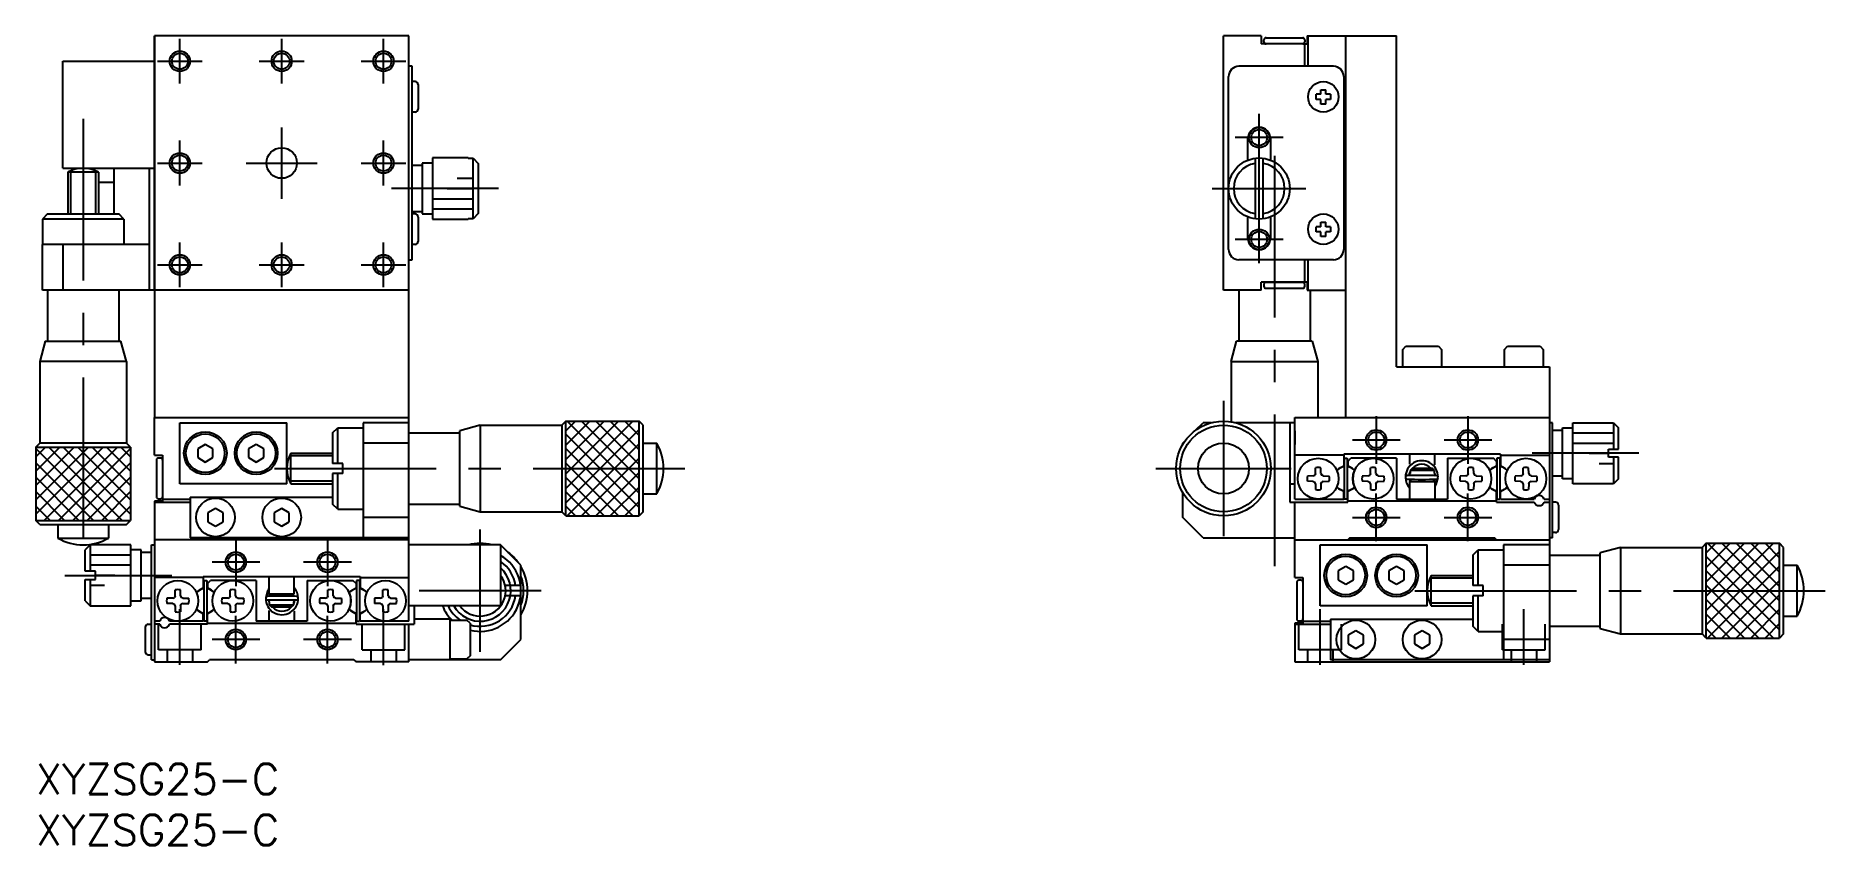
# Model space of a CAD drawing. Extents: x 0 to 176, y -8 to 72.
import ezdxf

# ---------------------------------------------------------------- set-up
doc = ezdxf.new("R2010")
doc.units = 0
doc.header["$LTSCALE"] = 0.5
doc.linetypes.add('CENTER', pattern=[50.8, 31.75, -6.35, 6.35, -6.35])
doc.linetypes.add('DASHED', pattern=[19.05, 12.7, -6.35])
for name, color, linetype in [('MSM_CENTER', 1, 'CENTER'), ('MSM_CONTINUOUS', 7, 'CONTINUOUS'), ('MSM_DASHED', 4, 'DASHED'), ('MSM_NARROW', 5, 'CONTINUOUS'), ('MSM_PART_NUMBER', 7, 'CONTINUOUS')]:
    doc.layers.add(name, color=color, linetype=linetype)
doc.styles.get("Standard").update_dxf_attribs({"font": 'txt.shx', "height": 3, "bigfont": 'bigfont.shx'})

msp = doc.modelspace()

# ---------------------------------------------------------------- linework, layer by layer
at = {"layer": 'MSM_CENTER'}
for p, q in [((14.150002, 66.800002), (14.150002, 71.200002)), ((24.150002, 66.800002), (24.150002, 71.200002)), ((34.150002, 66.800002), (34.150002, 71.200002)), ((11.950002, 69.000002), (16.350002, 69.000002)), ((21.950002, 69.000002), (26.350002, 69.000002)), ((31.950002, 69.000002), (36.350002, 69.000002)), ((4.650001, 63.3431), (4.650001, 19.407001)), ((120.15, 49.156901), (120.15, 63.843097)), ((24.150002, 55.500002), (24.150002, 62.500002)), ((14.150002, 56.800002), (14.150002, 61.200002)), ((34.150002, 56.800002), (34.150002, 61.200002)), ((122.493098, 61.499999), (117.806902, 61.499999)), ((11.950002, 59.000002), (16.350002, 59.000002)), ((20.650002, 59.000002), (27.650002, 59.000002)), ((31.950002, 59.000002), (36.350002, 59.000002)), ((121.65, 59.709), (121.65, 19.407001)), ((45.450003, 56.500001), (34.950003, 56.500001)), ((115.55, 56.499999), (124.75, 56.499999)), ((14.150002, 46.800002), (14.150002, 51.200002)), ((24.150002, 46.800002), (24.150002, 51.200002)), ((34.150002, 46.800002), (34.150002, 51.200002)), ((122.493098, 51.499999), (117.806902, 51.499999)), ((11.950002, 49.000002), (16.350002, 49.000002)), ((21.950002, 49.000002), (26.350002, 49.000002)), ((31.950002, 49.000002), (36.350002, 49.000002)), ((116.649995, 35.650004), (116.649995, 22.349996)), ((131.65, 34.143098), (131.65, 29.456902)), ((140.65, 34.143098), (140.65, 29.456902)), ((129.306902, 31.8), (133.993098, 31.8)), ((138.306902, 31.8), (142.993098, 31.8)), ((157.450001, 30.5), (146.950001, 30.5)), ((23.441003, 29), (63.743002, 29)), ((109.999991, 29), (123.299999, 29)), ((131.65, 21.856902), (131.65, 26.543098)), ((140.65, 21.856902), (140.65, 26.543098)), ((43.650007, 10.999997), (43.650007, 23.000003)), ((129.306902, 24.2), (133.993098, 24.2)), ((138.306902, 24.2), (142.993098, 24.2)), ((19.650002, 22.143098), (19.650002, 17.456902)), ((28.650002, 22.143098), (28.650002, 17.456902)), ((21.9931, 19.8), (17.306904, 19.8)), ((30.9931, 19.8), (26.306904, 19.8)), ((2.85088, 18.5), (13.350001, 18.5)), ((49.65001, 17), (37.650004, 17)), ((135.441001, 17), (175.743, 17)), ((14.150002, 9.707682), (14.150002, 15.2)), ((19.650002, 9.856902), (19.650002, 14.543098)), ((28.650002, 9.856902), (28.650002, 14.543098)), ((34.150005, 9.681053), (34.150005, 15.17337)), ((126.15, 9.707682), (126.15, 15.2)), ((146.15, 9.707682), (146.15, 15.2)), ((21.9931, 12.2), (17.306904, 12.2)), ((30.9931, 12.2), (26.306904, 12.2))]:
    msp.add_line(p, q, dxfattribs=at)
at = {"layer": 'MSM_CONTINUOUS'}
for p, q in [((36.650003, 71.500001), (11.650001, 71.500001)), ((11.650001, 46.500001), (11.650001, 71.500001)), ((11.650004, 71.500001), (11.650004, 34)), ((36.65, 34), (36.65, 71.500001)), ((36.650003, 46.500001), (36.650003, 71.500001)), ((116.65, 46.500001), (116.65, 71.500001)), ((120.35, 71.500001), (116.65, 71.500001)), ((120.35, 71.500001), (120.35, 70.700001)), ((124.649998, 70.700001), (120.35, 70.700001)), ((120.62337, 70.900001), (120.62337, 71.100001)), ((120.82337, 71.300001), (124.42337, 71.300001)), ((124.62337, 71.100001), (124.62337, 70.900001)), ((124.649998, 68.500001), (124.649998, 70.700001)), ((124.649998, 70.699999), (124.85, 70.699999)), ((124.85, 71.500001), (133.65, 71.500001)), ((124.85, 71.500001), (124.85, 70.699999)), ((124.95, 68.500001), (124.95, 71.500001)), ((128.65, 34), (128.65, 71.500001)), ((133.65, 38.999999), (133.65, 71.500001)), ((2.650001, 58.500001), (2.650001, 69.000001)), ((2.650001, 69.000001), (11.650001, 69.000001)), ((36.950003, 68.500001), (36.650003, 68.500001)), ((36.950003, 49.500001), (36.950003, 68.500001)), ((37.250003, 67.000001), (36.950003, 67.000001)), ((117.15, 50.500001), (117.15, 67.500001)), ((127.45, 68.500001), (118.15, 68.500001)), ((128.45, 67.500001), (128.45, 50.500001)), ((37.550003, 66.700001), (37.550003, 64.300001)), ((125.75, 65.250001), (125.75, 65.750001)), ((126.2, 65.750001), (125.75, 65.750001)), ((126.2, 65.250001), (125.75, 65.250001)), ((126.2, 66.200001), (126.7, 66.200001)), ((126.2, 65.750001), (126.2, 66.200001)), ((126.2, 64.800001), (126.2, 65.250001)), ((126.7, 65.750001), (126.7, 66.200001)), ((127.15, 65.750001), (126.7, 65.750001)), ((126.7, 64.800001), (126.7, 65.250001)), ((127.15, 65.250001), (126.7, 65.250001)), ((127.15, 65.750001), (127.15, 65.250001)), ((37.250003, 64.000001), (36.950003, 64.000001)), ((126.7, 64.800001), (126.2, 64.800001)), ((119.05, 59.291056), (119.05, 61.399999)), ((121.25, 61.399999), (121.25, 59.291056)), ((2.650001, 58.500001), (11.650001, 58.500001)), ((3.150001, 58.098001), (3.150001, 54.000001)), ((6.15, 58.098001), (3.150001, 58.098001)), ((5.650001, 58.32843), (5.650001, 58.500001)), ((6.15, 58.098001), (6.15, 54.000001)), ((7.650001, 58.500001), (7.650001, 54.000001)), ((11.150001, 58.500001), (11.150001, 46.500001)), ((37.950003, 58.750001), (36.950003, 58.750001)), ((37.950003, 59.000001), (37.950003, 54.000001)), ((38.950003, 59.000001), (37.950003, 59.000001)), ((38.950003, 59.500001), (38.950003, 53.500001)), ((42.450003, 59.500001), (38.950003, 59.500001)), ((42.450003, 59.500001), (42.450003, 59.473215)), ((42.450003, 59.473215), (42.950003, 59.473215)), ((42.950003, 53.526788), (42.950003, 59.473215)), ((42.950003, 59.473215), (43.450003, 58.967794)), ((43.450003, 58.967794), (43.450003, 54.032209)), ((119.75, 59.473213), (119.75, 53.526786)), ((120.55, 53.526786), (120.55, 59.473213)), ((7.650001, 57.1), (6.15, 57.1)), ((1.150001, 54.000001), (0.650001, 53.500001)), ((0.650001, 53.500001), (0.650001, 51.000001)), ((8.65, 53.500001), (0.650001, 53.500001)), ((1.150001, 54.000001), (8.15, 54.000001)), ((8.65, 53.500001), (8.15, 54.000001)), ((8.65, 53.500001), (8.65, 51.000001)), ((36.950003, 54.250001), (37.950003, 54.250001)), ((37.250003, 54.000001), (36.950003, 54.000001)), ((37.550003, 53.700001), (37.550003, 51.300001)), ((37.950003, 54.000001), (38.950003, 54.000001)), ((38.950003, 53.500001), (42.450003, 53.500001)), ((42.950003, 53.526788), (42.450003, 53.526788)), ((42.450003, 53.526788), (42.450003, 53.500001)), ((43.450003, 54.032209), (42.950003, 53.526788)), ((119.05, 51.599999), (119.05, 53.708942)), ((121.25, 53.708942), (121.25, 51.599999)), ((125.75, 52.250001), (125.75, 52.750001)), ((126.2, 52.750001), (125.75, 52.750001)), ((126.2, 53.200001), (126.7, 53.200001)), ((126.2, 52.750001), (126.2, 53.200001)), ((126.7, 52.750001), (126.7, 53.200001)), ((127.15, 52.750001), (126.7, 52.750001)), ((127.15, 52.750001), (127.15, 52.250001)), ((0.649995, 46.500001), (0.649995, 51.000001)), ((11.150001, 51.000001), (0.649996, 51.000001)), ((2.649995, 51.000001), (2.649995, 46.500001)), ((37.250003, 51.000001), (36.950003, 51.000001)), ((126.2, 52.250001), (125.75, 52.250001)), ((126.2, 51.800001), (126.2, 52.250001)), ((126.7, 51.800001), (126.2, 51.800001)), ((126.7, 51.800001), (126.7, 52.250001)), ((127.15, 52.250001), (126.7, 52.250001)), ((36.650003, 49.500001), (36.950003, 49.500001)), ((127.45, 49.500001), (118.15, 49.500001)), ((124.649998, 47.300003), (124.649998, 49.500001)), ((124.95, 46.500001), (124.95, 49.500001)), ((36.650003, 46.500001), (0.649995, 46.500001)), ((1.150002, 46.500001), (1.150002, 41.500002)), ((8.15, 46.500001), (8.15, 41.500002)), ((120.35, 46.500001), (116.65, 46.500001)), ((118.150001, 46.500001), (118.150001, 41.500002)), ((120.35, 46.500001), (120.35, 47.300003)), ((124.85, 47.300003), (120.35, 47.300003)), ((120.62337, 47.1), (120.62337, 46.9)), ((120.82337, 47.3), (124.42337, 47.3)), ((120.82337, 46.7), (124.42337, 46.7)), ((124.62337, 46.9), (124.62337, 47.1)), ((124.85, 47.300003), (124.85, 46.500001)), ((124.85, 46.500001), (128.65, 46.500001)), ((125.149999, 46.500001), (125.149999, 41.500002)), ((0.936002, 41.500002), (0.400001, 39.500002)), ((0.936002, 41.500002), (8.364002, 41.500002)), ((8.900001, 39.500002), (8.364002, 41.500002)), ((117.4, 39.500002), (117.935999, 41.500002)), ((125.363999, 41.500002), (117.935999, 41.500002)), ((125.363999, 41.500002), (125.9, 39.500002)), ((134.249999, 40.699998), (134.55, 40.999999)), ((134.249999, 38.999999), (134.249999, 40.699998)), ((134.55, 40.999999), (137.749999, 40.999999)), ((137.749999, 40.999999), (138.05, 40.699998)), ((138.05, 40.699998), (138.05, 38.999999)), ((144.249999, 40.699998), (144.55, 40.999999)), ((144.249999, 38.999999), (144.249999, 40.699998)), ((144.55, 40.999999), (147.749999, 40.999999)), ((147.749999, 40.999999), (148.05, 40.699998)), ((148.05, 40.699998), (148.05, 38.999999)), ((8.900001, 39.500002), (0.400001, 39.500002)), ((0.400001, 39.500002), (0.400001, 31.5)), ((8.900001, 39.500002), (8.900001, 31.5)), ((117.4, 39.500002), (117.4, 33.589121)), ((117.4, 39.500002), (125.9, 39.500002)), ((125.9, 39.500002), (125.9, 34)), ((133.65, 38.999999), (148.65, 38.999999)), ((148.65, 38.999999), (148.65, 10)), ((11.650002, 34), (36.650002, 34)), ((11.650002, 30.3), (11.650002, 34)), ((14.150002, 33.5), (24.650002, 33.5)), ((14.150002, 27.5), (14.150002, 33.5)), ((24.650002, 27.5), (24.650002, 33.5)), ((32.150002, 33.5), (32.150002, 22.2)), ((36.650002, 33.5), (32.150002, 33.5)), ((36.650002, 14.000002), (36.650002, 34)), ((52.050001, 33.65), (51.650003, 33.25)), ((52.050001, 33.65), (59.250003, 33.65)), ((52.050001, 24.349999), (52.050001, 33.65)), ((59.650002, 33.25), (59.250003, 33.65)), ((59.250003, 24.349999), (59.250003, 33.65)), ((113.898758, 32.748764), (114.649994, 33.5)), ((115.478441, 33.5), (114.649994, 33.5)), ((123.65, 33.5), (117.821548, 33.5)), ((123.15, 33.5), (123.15, 25.7)), ((123.65, 34), (148.65, 34)), ((123.65, 26.000002), (123.65, 34)), ((148.950001, 33.5), (148.65, 33.5)), ((148.950001, 22.2), (148.950001, 33.5)), ((150.950001, 33.5), (154.950001, 33.5)), ((150.950001, 27.5), (150.950001, 33.5)), ((154.950001, 33.5), (154.950001, 30.9)), ((154.950001, 33.5), (155.450001, 33)), ((29.150002, 32.499999), (29.650002, 32.999999)), ((29.150002, 32.499999), (29.150002, 29.5)), ((29.650002, 32.999999), (32.150002, 32.999999)), ((29.650002, 29.5), (29.650002, 32.999999)), ((36.650002, 32.499999), (41.650001, 32.499999)), ((43.650001, 33.25), (41.650001, 32.714001)), ((41.650001, 25.286001), (41.650001, 32.714001)), ((43.650001, 33.25), (43.650001, 24.75)), ((43.650001, 33.25), (51.650003, 33.25)), ((51.650003, 33.25), (51.650003, 24.75)), ((59.650002, 24.75), (59.650002, 33.25)), ((112.649994, 31.5), (112.90123, 31.751236)), ((123.649999, 32.687501), (123.649999, 31.357502)), ((148.950001, 32.75), (149.950001, 32.75)), ((149.950001, 33), (150.950001, 33)), ((149.950001, 28), (149.950001, 33)), ((155.450001, 30.9), (155.450001, 33)), ((0, 31.100002), (0.400001, 31.5)), ((0, 31.100002), (0, 23.9)), ((0, 31.100002), (9.300001, 31.100002)), ((8.900001, 31.5), (0.400001, 31.5)), ((9.300001, 31.100002), (8.900001, 31.5)), ((9.300001, 31.100002), (9.300001, 23.9)), ((11.650002, 30.3), (12.450004, 30.3)), ((12.250001, 30.02663), (12.050001, 30.02663)), ((12.450004, 30.3), (12.450004, 25.8)), ((16.650002, 31.366026), (15.900002, 30.933012)), ((15.900002, 30.933012), (15.900002, 30.066987)), ((15.900002, 30.066987), (16.650002, 29.633974)), ((17.400002, 30.933012), (16.650002, 31.366026)), ((16.650002, 29.633974), (17.400002, 30.066987)), ((17.400002, 30.066987), (17.400002, 30.933012)), ((21.650002, 31.366026), (20.900002, 30.933012)), ((20.900002, 30.933012), (20.900002, 30.066987)), ((20.900002, 30.066987), (21.650002, 29.633974)), ((22.400002, 30.933012), (21.650002, 31.366026)), ((21.650002, 29.633974), (22.400002, 30.066987)), ((22.400002, 30.066987), (22.400002, 30.933012)), ((25.052002, 30.499999), (29.150002, 30.499999)), ((25.052002, 27.5), (25.052002, 30.499999)), ((36.650002, 31.5), (32.150002, 31.5)), ((59.650002, 31.5), (60.980001, 31.5)), ((60.980001, 26.499999), (60.980001, 31.5)), ((112.649994, 31.371187), (112.649994, 31.5)), ((128.449997, 30.3), (123.65, 30.3)), ((143.849999, 30.4), (128.449997, 30.4)), ((128.449997, 30.4), (128.449997, 29.263917)), ((128.499997, 30), (128.799997, 30)), ((128.499997, 30), (128.499997, 26)), ((128.799997, 30), (128.799997, 26)), ((128.849996, 29.7), (129.149996, 30)), ((133.65, 30), (129.149996, 30)), ((133.65, 30), (133.65, 26.000002)), ((134.9, 30.400002), (134.9, 29.414789)), ((137.4, 29.345769), (137.4, 30.400002)), ((138.65, 30), (143.15, 30)), ((138.65, 30), (138.65, 26.000002)), ((143.45, 29.7), (143.15, 30)), ((143.8, 30), (143.5, 30)), ((143.5, 30), (143.5, 26)), ((143.8, 30), (143.8, 26)), ((143.849999, 30.4), (143.849999, 29.263917)), ((143.849999, 30.3), (148.649997, 30.3)), ((154.450001, 30.1), (154.450001, 30.9)), ((154.450001, 30.9), (155.450001, 30.9)), ((155.450001, 30.1), (154.450001, 30.1)), ((154.950001, 30.1), (154.950001, 27.5)), ((155.450001, 28), (155.450001, 30.1)), ((11.850001, 29.82663), (11.850001, 26.22663)), ((12.450001, 29.82663), (12.450001, 26.22663)), ((30.150002, 29.5), (29.150002, 29.5)), ((30.150002, 28.5), (29.150002, 28.5)), ((29.150002, 28.5), (29.150002, 25.5)), ((29.650002, 25), (29.650002, 28.5)), ((30.150002, 28.5), (30.150002, 29.5)), ((125.448738, 28.269907), (124.881166, 28.26)), ((125.448738, 28.269907), (125.608818, 28.341179)), ((125.68009, 28.501258), (125.608818, 28.341179)), ((125.68009, 28.501258), (125.689997, 29.068831)), ((126.219904, 28.501258), (126.209997, 29.068831)), ((126.219904, 28.501258), (126.291176, 28.341179)), ((126.451255, 28.269907), (126.291176, 28.341179)), ((126.451255, 28.269907), (127.018828, 28.26)), ((128.052688, 29.034529), (128.449997, 29.263917)), ((128.849996, 29.7), (128.849996, 29.263917)), ((129.247305, 29.034529), (128.849996, 29.263917)), ((130.848741, 28.269907), (130.281169, 28.26)), ((130.848741, 28.269907), (131.008821, 28.341179)), ((131.080093, 28.501258), (131.008821, 28.341179)), ((131.080093, 28.501258), (131.09, 29.068831)), ((131.619907, 28.501258), (131.61, 29.068831)), ((131.619907, 28.501258), (131.691179, 28.341179)), ((131.851258, 28.269907), (131.691179, 28.341179)), ((131.851258, 28.269907), (132.418831, 28.26)), ((134.536496, 28.204175), (134.523629, 28.099369)), ((134.606733, 28.282456), (134.536496, 28.204175)), ((134.705889, 28.310398), (134.606733, 28.282456)), ((134.809568, 28.316267), (134.705889, 28.310398)), ((137.510511, 28.301621), (134.730856, 28.301621)), ((134.919837, 28.319837), (134.809568, 28.316267)), ((134.87986, 28.318702), (134.916038, 28.498368)), ((134.919871, 28.436295), (134.896179, 28.41656)), ((134.916038, 28.498368), (134.969766, 28.652356)), ((134.97, 28.500002), (134.92, 28.500002)), ((134.92, 28.500002), (134.92, 28.300002)), ((134.92, 28.300002), (134.927129, 28.292873)), ((137.42, 28.300002), (134.92, 28.300002)), ((134.957221, 28.579728), (134.943862, 28.585894)), ((134.97, 28.572102), (134.957221, 28.579728)), ((134.969729, 28.622673), (134.957445, 28.622378)), ((134.963285, 28.636717), (134.97, 28.630002)), ((135.180051, 29.000002), (134.97, 28.800002)), ((134.97, 28.800002), (134.97, 28.500002)), ((137.37, 28.800002), (134.97, 28.800002)), ((137.15995, 29.000002), (135.180051, 29.000002)), ((137.37, 28.800002), (137.15995, 29.000002)), ((137.37, 28.500002), (137.37, 28.800002)), ((137.42, 28.500002), (137.37, 28.500002)), ((137.416161, 28.296163), (137.42, 28.300002)), ((137.42, 28.300002), (137.42, 28.500002)), ((137.500248, 28.312967), (137.420235, 28.316714)), ((137.623445, 28.288591), (137.500248, 28.312967)), ((137.696997, 28.219424), (137.623445, 28.288591)), ((137.683561, 28.023442), (137.72033, 28.120248)), ((137.72033, 28.120248), (137.696997, 28.219424)), ((140.448741, 28.269907), (139.881169, 28.26)), ((140.448741, 28.269907), (140.608821, 28.341179)), ((140.680093, 28.501258), (140.608821, 28.341179)), ((140.680093, 28.501258), (140.69, 29.068831)), ((141.219907, 28.501258), (141.21, 29.068831)), ((141.219907, 28.501258), (141.291179, 28.341179)), ((141.451258, 28.269907), (141.291179, 28.341179)), ((141.451258, 28.269907), (142.018831, 28.26)), ((143.052694, 29.034529), (143.450003, 29.263917)), ((143.45, 29.7), (143.45, 29.263917)), ((144.247311, 29.034529), (143.850002, 29.263917)), ((145.848741, 28.269907), (145.281169, 28.26)), ((145.848741, 28.269907), (146.008821, 28.341179)), ((146.080093, 28.501258), (146.008821, 28.341179)), ((146.080093, 28.501258), (146.09, 29.068831)), ((146.619907, 28.501258), (146.61, 29.068831)), ((146.619907, 28.501258), (146.691179, 28.341179)), ((146.851258, 28.269907), (146.691179, 28.341179)), ((146.851258, 28.269907), (147.418831, 28.26)), ((149.950001, 28.25), (148.950001, 28.25)), ((24.650002, 27.5), (14.150002, 27.5)), ((25.052002, 27.5), (29.150002, 27.5)), ((59.650002, 26.499999), (60.980001, 26.499999)), ((112.649994, 24.2), (112.649994, 26.628812)), ((123.15, 27.5), (123.65, 27.5)), ((125.448738, 27.730093), (124.881166, 27.74)), ((125.448738, 27.730093), (125.608818, 27.658821)), ((125.68009, 27.498741), (125.608818, 27.658821)), ((125.68009, 27.498741), (125.689997, 26.931169)), ((126.219904, 27.498741), (126.209997, 26.931169)), ((126.219904, 27.498741), (126.291176, 27.658821)), ((126.451255, 27.730093), (126.291176, 27.658821)), ((126.451255, 27.730093), (127.018828, 27.74)), ((128.449997, 26.736084), (128.05269, 26.965472)), ((128.449997, 26.000002), (128.449997, 26.736084)), ((129.247304, 26.965472), (128.849996, 26.736084)), ((128.849996, 25.7), (128.849996, 26.733656)), ((130.848741, 27.730093), (130.281169, 27.74)), ((130.848741, 27.730093), (131.008821, 27.658821)), ((131.080093, 27.498741), (131.008821, 27.658821)), ((131.080093, 27.498741), (131.09, 26.931169)), ((131.619907, 27.498741), (131.61, 26.931169)), ((131.619907, 27.498741), (131.691179, 27.658821)), ((131.851258, 27.730093), (131.691179, 27.658821)), ((131.851258, 27.730093), (132.418831, 27.74)), ((134.523629, 28.099369), (134.573333, 28.006039)), ((134.573333, 28.006039), (134.664923, 27.957994)), ((135.15803, 27.938032), (134.92, 27.700002)), ((137.42, 27.700002), (134.92, 27.700002)), ((134.92, 27.700002), (134.92, 26.000002)), ((135.015298, 27.795421), (134.949586, 27.942059)), ((135.030845, 27.810855), (135.016922, 27.940623)), ((137.42, 27.700002), (137.180272, 27.93973)), ((137.42, 26.000002), (137.42, 27.700002)), ((137.42677, 27.314778), (137.42, 27.31819)), ((137.420019, 27.238775), (137.461858, 27.299956)), ((137.465291, 27.291675), (137.420024, 27.307532)), ((137.433144, 27.31167), (137.42677, 27.314778)), ((137.439099, 27.308877), (137.433144, 27.31167)), ((137.444611, 27.30641), (137.439099, 27.308877)), ((137.449659, 27.304278), (137.444611, 27.30641)), ((137.454224, 27.302489), (137.449659, 27.304278)), ((137.458288, 27.301051), (137.454224, 27.302489)), ((137.461836, 27.299969), (137.458288, 27.301051)), ((137.465712, 27.299091), (137.461836, 27.299969)), ((137.46617, 27.293171), (137.465291, 27.291675)), ((137.468636, 27.298848), (137.465712, 27.299091)), ((137.470588, 27.299242), (137.468636, 27.298848)), ((137.471555, 27.300271), (137.470588, 27.299242)), ((137.471388, 27.299925), (137.487745, 27.327046)), ((137.487745, 27.327046), (137.503598, 27.356474)), ((137.503598, 27.356474), (137.517962, 27.386648)), ((137.515332, 27.93744), (137.509199, 27.950484)), ((137.528462, 27.906716), (137.515332, 27.93744)), ((137.517962, 27.386648), (137.530801, 27.417492)), ((137.540041, 27.875383), (137.528462, 27.906716)), ((137.529958, 27.415158), (137.718735, 28.104813)), ((137.530801, 27.417492), (137.542083, 27.448931)), ((137.550043, 27.843519), (137.540041, 27.875383)), ((137.542083, 27.448931), (137.551781, 27.480887)), ((137.558442, 27.811203), (137.550043, 27.843519)), ((137.551781, 27.480887), (137.559871, 27.513281)), ((137.565219, 27.778512), (137.558442, 27.811203)), ((137.559871, 27.513281), (137.566335, 27.546033)), ((137.570356, 27.745529), (137.565219, 27.778512)), ((137.566335, 27.546033), (137.571155, 27.579064)), ((137.573842, 27.712333), (137.570356, 27.745529)), ((137.571155, 27.579064), (137.574322, 27.61229)), ((137.575667, 27.679007), (137.573842, 27.712333)), ((137.574322, 27.61229), (137.575827, 27.645632)), ((137.575827, 27.645632), (137.575667, 27.679007)), ((137.600552, 27.964563), (137.683561, 28.023442)), ((140.448741, 27.730093), (139.881169, 27.74)), ((140.448741, 27.730093), (140.608821, 27.658821)), ((140.680093, 27.498741), (140.608821, 27.658821)), ((140.680093, 27.498741), (140.69, 26.931169)), ((141.219907, 27.498741), (141.21, 26.931169)), ((141.219907, 27.498741), (141.291179, 27.658821)), ((141.451258, 27.730093), (141.291179, 27.658821)), ((141.451258, 27.730093), (142.018831, 27.74)), ((143.052696, 26.965472), (143.450003, 26.736084)), ((143.45, 25.7), (143.45, 26.733656)), ((143.849999, 26.000002), (143.849999, 26.736084)), ((143.850002, 26.736084), (144.24731, 26.965472)), ((145.848741, 27.730093), (145.281169, 27.74)), ((145.848741, 27.730093), (146.008821, 27.658821)), ((146.080093, 27.498741), (146.008821, 27.658821)), ((146.080093, 27.498741), (146.09, 26.931169)), ((146.619907, 27.498741), (146.61, 26.931169)), ((146.619907, 27.498741), (146.691179, 27.658821)), ((146.851258, 27.730093), (146.691179, 27.658821)), ((146.851258, 27.730093), (147.418831, 27.74)), ((150.950001, 28), (149.950001, 28)), ((154.950001, 27.5), (150.950001, 27.5)), ((155.450001, 28), (154.950001, 27.5)), ((12.450004, 25.8), (11.650002, 25.8)), ((11.650002, 25.8), (11.650002, 10)), ((11.650002, 25.7), (15.150002, 25.7)), ((12.050001, 26.02663), (12.250001, 26.02663)), ((12.450004, 26.000002), (15.150002, 26.000002)), ((15.150002, 26.2), (15.150002, 22.2)), ((15.150002, 26.2), (29.150002, 26.2)), ((17.650002, 25.066026), (16.900002, 24.633012)), ((16.900002, 24.633012), (16.900002, 23.766987)), ((18.400002, 24.633012), (17.650002, 25.066026)), ((18.400002, 23.766987), (18.400002, 24.633012)), ((24.150002, 25.066026), (23.400002, 24.633012)), ((23.400002, 24.633012), (23.400002, 23.766987)), ((24.900002, 24.633012), (24.150002, 25.066026)), ((24.900002, 23.766987), (24.900002, 24.633012)), ((29.650002, 25), (29.150002, 25.5)), ((29.650002, 25), (32.150002, 25)), ((36.650002, 25.500001), (41.650001, 25.500001)), ((41.650001, 25.286001), (43.650001, 24.75)), ((43.650001, 24.75), (51.650003, 24.75)), ((52.050001, 24.349999), (51.650003, 24.75)), ((59.650002, 24.75), (59.250003, 24.349999)), ((123.15, 25.7), (128.849996, 25.7)), ((123.65, 26.000002), (128.449997, 26.000002)), ((123.65, 18.3), (123.65, 25.7)), ((128.799997, 26), (128.499997, 26)), ((143.45, 25.8), (128.849996, 25.8)), ((133.65, 26), (138.65, 26)), ((143.45, 25.7), (147.17303, 25.7)), ((143.5, 26), (143.8, 26)), ((143.849999, 26.000002), (147.173031, 26.000002)), ((148.126969, 26.000002), (148.65, 26.000002)), ((148.126969, 25.7), (148.65, 25.7)), ((149.250001, 25.7), (148.950001, 25.7)), ((149.550001, 25.4), (149.550001, 23)), ((0.400001, 23.500001), (0, 23.9)), ((0, 23.9), (9.300001, 23.9)), ((0.400001, 23.500001), (8.900001, 23.500001)), ((2.15, 23.500001), (2.15, 22.170002)), ((7.150001, 23.500001), (7.150001, 22.170002)), ((8.900001, 23.500001), (9.300001, 23.9)), ((16.900002, 23.766987), (17.650002, 23.333974)), ((17.650002, 23.333974), (18.400002, 23.766987)), ((23.400002, 23.766987), (24.150002, 23.333974)), ((24.150002, 23.333974), (24.900002, 23.766987)), ((36.650002, 24.2), (32.150002, 24.2)), ((52.050001, 24.349999), (59.250003, 24.349999)), ((114.649994, 22.2), (112.649994, 24.2)), ((2.15, 22.170002), (7.150001, 22.170002)), ((5.350001, 21.5), (4.850001, 21)), ((9.350001, 21.5), (5.350001, 21.5)), ((5.350001, 21.5), (5.350001, 18.9)), ((9.350001, 15.5), (9.350001, 21.5)), ((11.350001, 10.2), (11.350001, 21.5)), ((11.350001, 21.5), (11.650002, 21.5)), ((36.650002, 22), (11.650002, 22)), ((36.650002, 22.2), (15.150002, 22.2)), ((45.650008, 21.5), (36.650002, 21.5)), ((45.650003, 21.5), (45.650003, 15.5)), ((47.650008, 19.5), (45.650008, 21.5)), ((114.649994, 22.2), (123.65, 22.2)), ((123.65, 22), (148.65, 22)), ((126.15, 15.5), (126.15, 21.5)), ((126.15, 21.5), (136.65, 21.5)), ((129.049997, 22.2), (128.849997, 22)), ((129.049997, 22.2), (143.25, 22.2)), ((136.65, 15.5), (136.65, 21.5)), ((143.45, 22), (143.25, 22.2)), ((148.65, 21.5), (144.15, 21.5)), ((144.15, 21.5), (144.15, 10.2)), ((148.950001, 22.2), (148.65, 22.2)), ((149.250001, 22.7), (148.950001, 22.7)), ((155.649999, 21.25), (153.649999, 20.714001)), ((155.649999, 21.25), (163.650001, 21.25)), ((155.649999, 21.25), (155.649999, 12.75)), ((164.049999, 21.65), (163.650001, 21.25)), ((163.650001, 21.25), (163.650001, 12.75)), ((164.049999, 12.349999), (164.049999, 21.65)), ((164.049999, 21.65), (171.250001, 21.65)), ((171.250001, 12.349999), (171.250001, 21.65)), ((171.65, 21.25), (171.250001, 21.65)), ((171.65, 12.75), (171.65, 21.25)), ((4.850001, 18.9), (4.850001, 21)), ((10.350001, 21), (9.350001, 21)), ((10.350001, 16), (10.350001, 21)), ((11.350001, 20.75), (10.350001, 20.75)), ((47.650008, 12.2), (47.650008, 19.5)), ((128.65, 19.366026), (127.9, 18.933012)), ((129.4, 18.933012), (128.65, 19.366026)), ((133.65, 19.366026), (132.9, 18.933012)), ((134.4, 18.933012), (133.65, 19.366026)), ((141.15, 20.499999), (141.65, 20.999999)), ((141.15, 20.499999), (141.15, 17.5)), ((141.65, 17.5), (141.65, 20.999999)), ((141.65, 20.999999), (144.15, 20.999999)), ((148.65, 19.5), (144.15, 19.5)), ((148.65, 20.499999), (153.649999, 20.499999)), ((153.649999, 13.286001), (153.649999, 20.714001)), ((171.65, 19.5), (172.979999, 19.5)), ((172.979999, 14.499999), (172.979999, 19.5)), ((5.850001, 18.9), (4.850001, 18.9)), ((4.850001, 18.1), (5.850001, 18.1)), ((4.850001, 16), (4.850001, 18.1)), ((5.350001, 18.1), (5.350001, 15.5)), ((5.850001, 18.1), (5.850001, 18.9)), ((16.450002, 18.3), (11.650005, 18.3)), ((16.450002, 18.4), (16.450002, 17.263917)), ((16.450002, 18.4), (31.850004, 18.4)), ((16.500002, 18), (16.500002, 14)), ((16.500002, 18), (16.800002, 18)), ((16.800002, 18), (16.800002, 14)), ((16.850001, 17.7), (17.150001, 18)), ((16.850001, 17.7), (16.850001, 17.263917)), ((21.650002, 18), (17.150001, 18)), ((21.650002, 18), (21.650002, 14.000002)), ((22.880002, 18.400002), (22.880002, 16.700002)), ((25.380002, 16.700002), (25.380002, 18.400002)), ((26.650002, 18), (31.150005, 18)), ((26.650002, 18), (26.650002, 14.000002)), ((31.450005, 17.7), (31.150005, 18)), ((31.450005, 17.7), (31.450005, 17.263917)), ((31.500005, 18), (31.500005, 14)), ((31.800005, 18), (31.500005, 18)), ((31.800005, 18), (31.800005, 14)), ((31.850004, 18.4), (31.850004, 17.263917)), ((31.850004, 18.3), (36.650002, 18.3)), ((123.65, 18.3), (124.450002, 18.3)), ((123.849999, 17.82663), (123.849999, 14.22663)), ((124.249999, 18.02663), (124.049999, 18.02663)), ((124.449999, 17.82663), (124.449999, 14.22663)), ((124.450002, 18.3), (124.450002, 13.8)), ((127.9, 18.933012), (127.9, 18.066987)), ((127.9, 18.066987), (128.65, 17.633974)), ((128.65, 17.633974), (129.4, 18.066987)), ((129.4, 18.066987), (129.4, 18.933012)), ((132.9, 18.933012), (132.9, 18.066987)), ((132.9, 18.066987), (133.65, 17.633974)), ((133.65, 17.633974), (134.4, 18.066987)), ((134.4, 18.066987), (134.4, 18.933012)), ((137.052, 15.5), (137.052, 18.499999)), ((137.052, 18.499999), (141.15, 18.499999)), ((4.850001, 16), (5.350001, 15.5)), ((9.350001, 16), (10.350001, 16)), ((10.350001, 16.25), (11.350001, 16.25)), ((13.448743, 16.269907), (12.88117, 16.26)), ((13.448743, 16.269907), (13.608823, 16.341179)), ((13.680095, 16.501258), (13.608823, 16.341179)), ((13.680095, 16.501258), (13.690002, 17.068831)), ((14.219909, 16.501258), (14.210002, 17.068831)), ((14.219909, 16.501258), (14.291181, 16.341179)), ((14.45126, 16.269907), (14.291181, 16.341179)), ((14.45126, 16.269907), (15.018833, 16.26)), ((16.05269, 17.034529), (16.449999, 17.263917)), ((17.247307, 17.034529), (16.849998, 17.263917)), ((18.848743, 16.269907), (18.28117, 16.26)), ((18.848743, 16.269907), (19.008823, 16.341179)), ((19.080095, 16.501258), (19.008823, 16.341179)), ((19.080095, 16.501258), (19.090002, 17.068831)), ((19.619909, 16.501258), (19.610002, 17.068831)), ((19.619909, 16.501258), (19.691181, 16.341179)), ((19.85126, 16.269907), (19.691181, 16.341179)), ((19.85126, 16.269907), (20.418833, 16.26)), ((22.616441, 16.376562), (22.579672, 16.279756)), ((22.579672, 16.279756), (22.603005, 16.18058)), ((22.770044, 16.984846), (22.581267, 16.295191)), ((22.603005, 16.18058), (22.676557, 16.111413)), ((22.69945, 16.435441), (22.616441, 16.376562)), ((22.676557, 16.111413), (22.799754, 16.087037)), ((22.72568, 16.787714), (22.724175, 16.754372)), ((22.724175, 16.754372), (22.724335, 16.720997)), ((22.724335, 16.720997), (22.72616, 16.687671)), ((22.728847, 16.82094), (22.72568, 16.787714)), ((22.72616, 16.687671), (22.729646, 16.654475)), ((22.733667, 16.853971), (22.728847, 16.82094)), ((22.729646, 16.654475), (22.734783, 16.621492)), ((22.740131, 16.886723), (22.733667, 16.853971)), ((22.734783, 16.621492), (22.74156, 16.588801)), ((22.748221, 16.919117), (22.740131, 16.886723)), ((22.74156, 16.588801), (22.749959, 16.556485)), ((22.757919, 16.951073), (22.748221, 16.919117)), ((22.749959, 16.556485), (22.759961, 16.524621)), ((22.769201, 16.982512), (22.757919, 16.951073)), ((22.759961, 16.524621), (22.77154, 16.493288)), ((22.78204, 17.013356), (22.769201, 16.982512)), ((22.77154, 16.493288), (22.78467, 16.462564)), ((22.796404, 17.04353), (22.78204, 17.013356)), ((22.78467, 16.462564), (22.790803, 16.44952)), ((22.789491, 16.098383), (25.569146, 16.098383)), ((22.812257, 17.072958), (22.796404, 17.04353)), ((22.799754, 16.087037), (22.879767, 16.08329)), ((22.828614, 17.100079), (22.812257, 17.072958)), ((22.828447, 17.099733), (22.829414, 17.100762)), ((22.829414, 17.100762), (22.831366, 17.101156)), ((22.831366, 17.101156), (22.83429, 17.100913)), ((22.833832, 17.106833), (22.834711, 17.108329)), ((22.83429, 17.100913), (22.838166, 17.100035)), ((22.834711, 17.108329), (22.879978, 17.092472)), ((22.879983, 17.161229), (22.838144, 17.100048)), ((22.838166, 17.100035), (22.841714, 17.098953)), ((22.841714, 17.098953), (22.845778, 17.097515)), ((22.845778, 17.097515), (22.850343, 17.095726)), ((22.850343, 17.095726), (22.855391, 17.093594)), ((22.855391, 17.093594), (22.860903, 17.091127)), ((22.860903, 17.091127), (22.866858, 17.088334)), ((22.866858, 17.088334), (22.873232, 17.085226)), ((22.873232, 17.085226), (22.880002, 17.081814)), ((22.880002, 16.700002), (25.380002, 16.700002)), ((22.880002, 16.700002), (23.11973, 16.460274)), ((22.883841, 16.103841), (22.880002, 16.100002)), ((22.880002, 16.100002), (22.880002, 15.900002)), ((22.880002, 16.100002), (25.380002, 16.100002)), ((22.880002, 15.900002), (22.930002, 15.900002)), ((22.930002, 15.900002), (22.930002, 15.600002)), ((25.141972, 16.461972), (25.380002, 16.700002)), ((25.269157, 16.589149), (25.28308, 16.459381)), ((25.284704, 16.604583), (25.350416, 16.457945)), ((25.330002, 15.600002), (25.330002, 15.900002)), ((25.330002, 15.900002), (25.380002, 15.900002)), ((25.330002, 15.827902), (25.342781, 15.820276)), ((25.383964, 15.901636), (25.330236, 15.747648)), ((25.342781, 15.820276), (25.35614, 15.81411)), ((25.380002, 16.100002), (25.372873, 16.107131)), ((25.380002, 15.900002), (25.380002, 16.100002)), ((25.380131, 15.963709), (25.403823, 15.983444)), ((25.380165, 16.080167), (25.490434, 16.083737)), ((25.420142, 16.081302), (25.383964, 15.901636)), ((25.490434, 16.083737), (25.594113, 16.089606)), ((25.594113, 16.089606), (25.693269, 16.117548)), ((25.726669, 16.393965), (25.635079, 16.44201)), ((25.693269, 16.117548), (25.763506, 16.195829)), ((25.776373, 16.300635), (25.726669, 16.393965)), ((25.763506, 16.195829), (25.776373, 16.300635)), ((28.448743, 16.269907), (27.88117, 16.26)), ((28.448743, 16.269907), (28.608823, 16.341179)), ((28.680095, 16.501258), (28.608823, 16.341179)), ((28.680095, 16.501258), (28.690002, 17.068831)), ((29.219909, 16.501258), (29.210002, 17.068831)), ((29.219909, 16.501258), (29.291181, 16.341179)), ((29.45126, 16.269907), (29.291181, 16.341179)), ((29.45126, 16.269907), (30.018833, 16.26)), ((31.052696, 17.034529), (31.450005, 17.263917)), ((32.247313, 17.034529), (31.850004, 17.263917)), ((33.848746, 16.269907), (33.281173, 16.26)), ((33.848746, 16.269907), (34.008826, 16.341179)), ((34.080098, 16.501258), (34.008826, 16.341179)), ((34.080098, 16.501258), (34.090005, 17.068831)), ((34.619912, 16.501258), (34.610005, 17.068831)), ((34.619912, 16.501258), (34.691184, 16.341179)), ((34.851263, 16.269907), (34.691184, 16.341179)), ((34.851263, 16.269907), (35.418836, 16.26)), ((47.618637, 17.5), (46.099496, 17.5)), ((47.618637, 16.5), (46.099496, 16.5)), ((142.15, 17.5), (141.15, 17.5)), ((141.15, 16.5), (141.15, 13.5)), ((142.15, 16.5), (141.15, 16.5)), ((141.65, 13), (141.65, 16.5)), ((142.15, 16.5), (142.15, 17.5)), ((5.350001, 15.5), (9.350001, 15.5)), ((13.448743, 15.730093), (12.88117, 15.74)), ((13.448743, 15.730093), (13.608823, 15.658821)), ((13.680095, 15.498741), (13.608823, 15.658821)), ((13.680095, 15.498741), (13.690002, 14.931169)), ((14.219909, 15.498741), (14.210002, 14.931169)), ((14.219909, 15.498741), (14.291181, 15.658821)), ((14.45126, 15.730093), (14.291181, 15.658821)), ((14.45126, 15.730093), (15.018833, 15.74)), ((16.449999, 14.736084), (16.052692, 14.965472)), ((16.450002, 14.000002), (16.450002, 14.736084)), ((17.247306, 14.965472), (16.849998, 14.736084)), ((16.850001, 13.7), (16.850001, 14.733656)), ((18.848743, 15.730093), (18.28117, 15.74)), ((18.848743, 15.730093), (19.008823, 15.658821)), ((19.080095, 15.498741), (19.008823, 15.658821)), ((19.080095, 15.498741), (19.090002, 14.931169)), ((19.619909, 15.498741), (19.610002, 14.931169)), ((19.619909, 15.498741), (19.691181, 15.658821)), ((19.85126, 15.730093), (19.691181, 15.658821)), ((19.85126, 15.730093), (20.418833, 15.74)), ((22.900002, 15.054235), (22.900002, 14.000002)), ((22.930002, 15.600002), (25.330002, 15.600002)), ((22.930002, 15.600002), (23.140052, 15.400002)), ((23.140052, 15.400002), (25.119951, 15.400002)), ((25.119951, 15.400002), (25.330002, 15.600002)), ((25.336717, 15.763287), (25.330002, 15.770002)), ((25.330273, 15.777331), (25.342557, 15.777626)), ((25.400002, 14.000002), (25.400002, 14.985215)), ((28.448743, 15.730093), (27.88117, 15.74)), ((28.448743, 15.730093), (28.608823, 15.658821)), ((28.680095, 15.498741), (28.608823, 15.658821)), ((28.680095, 15.498741), (28.690002, 14.931169)), ((29.219909, 15.498741), (29.210002, 14.931169)), ((29.219909, 15.498741), (29.291181, 15.658821)), ((29.45126, 15.730093), (29.291181, 15.658821)), ((29.45126, 15.730093), (30.018833, 15.74)), ((31.052698, 14.965472), (31.450005, 14.736084)), ((31.450005, 13.7), (31.450005, 14.733656)), ((31.850004, 14.736084), (32.247312, 14.965472)), ((31.850004, 14.000002), (31.850004, 14.736084)), ((33.848746, 15.730093), (33.281173, 15.74)), ((33.848746, 15.730093), (34.008826, 15.658821)), ((34.080098, 15.498741), (34.008826, 15.658821)), ((34.080098, 15.498741), (34.090005, 14.931169)), ((34.619912, 15.498741), (34.610005, 14.931169)), ((34.619912, 15.498741), (34.691184, 15.658821)), ((34.851263, 15.730093), (34.691184, 15.658821)), ((34.851263, 15.730093), (35.418836, 15.74)), ((45.650003, 15.5), (36.650002, 15.5)), ((37.150002, 15.5), (37.150002, 13.7)), ((40.650002, 14.2), (37.150002, 14.2)), ((40.650002, 14.2), (40.650002, 10.2)), ((40.650002, 14.100001), (42.350001, 14.100001)), ((42.650002, 13.8), (42.350001, 14.100001)), ((136.65, 15.5), (126.15, 15.5)), ((127.15, 14.2), (141.15, 14.2)), ((127.15, 14.2), (127.15, 10.2)), ((137.052, 15.5), (141.15, 15.5)), ((171.65, 14.499999), (172.979999, 14.499999)), ((10.750001, 13.4), (10.750001, 11)), ((11.050001, 13.7), (11.350001, 13.7)), ((12.173033, 14.000002), (11.650002, 14.000002)), ((12.173032, 13.7), (11.650002, 13.7)), ((16.450002, 14.000002), (13.126971, 14.000002)), ((16.850001, 13.7), (13.126971, 13.7)), ((16.800002, 14), (16.500002, 14)), ((16.850001, 13.8), (31.450005, 13.8)), ((26.650002, 14), (21.650002, 14)), ((31.450005, 13.7), (37.150002, 13.7)), ((31.500005, 14), (31.800005, 14)), ((36.650002, 14.000002), (31.850004, 14.000002)), ((36.650002, 10), (36.650002, 13.7)), ((42.650002, 13.8), (42.650002, 10.600001)), ((124.450002, 13.8), (123.65, 13.8)), ((123.65, 13.8), (123.65, 10)), ((123.65, 13.7), (127.15, 13.7)), ((124.049999, 14.02663), (124.249999, 14.02663)), ((124.450002, 14.000002), (127.15, 14.000002)), ((129.65, 13.066026), (128.9, 12.633012)), ((128.9, 12.633012), (128.9, 11.766987)), ((130.4, 12.633012), (129.65, 13.066026)), ((130.4, 11.766987), (130.4, 12.633012)), ((136.15, 13.066026), (135.4, 12.633012)), ((135.4, 12.633012), (135.4, 11.766987)), ((136.9, 12.633012), (136.15, 13.066026)), ((136.9, 11.766987), (136.9, 12.633012)), ((141.65, 13), (141.15, 13.5)), ((141.65, 13), (144.15, 13)), ((148.65, 13.500001), (153.649999, 13.500001)), ((153.649999, 13.286001), (155.649999, 12.75)), ((155.649999, 12.75), (163.650001, 12.75)), ((164.049999, 12.349999), (163.650001, 12.75)), ((164.049999, 12.349999), (171.250001, 12.349999)), ((171.65, 12.75), (171.250001, 12.349999)), ((11.050001, 10.7), (11.350001, 10.7)), ((42.650002, 10.600001), (42.350001, 10.3)), ((45.650008, 10.2), (47.650008, 12.2)), ((128.9, 11.766987), (129.65, 11.333974)), ((129.65, 11.333974), (130.4, 11.766987)), ((135.4, 11.766987), (136.15, 11.333974)), ((136.15, 11.333974), (136.9, 11.766987)), ((148.65, 12.2), (144.15, 12.2)), ((11.350001, 10.2), (11.650002, 10.2)), ((11.650002, 10), (16.850002, 10)), ((16.850002, 10), (17.050002, 10.2)), ((31.250005, 10.2), (17.050002, 10.2)), ((31.250005, 10.2), (31.450005, 10)), ((36.650002, 10), (31.450005, 10)), ((45.650008, 10.2), (36.650002, 10.2)), ((40.650002, 10.3), (42.350001, 10.3)), ((123.65, 10), (148.65, 10)), ((148.65, 10.2), (127.15, 10.2))]:
    msp.add_line(p, q, dxfattribs=at)
for centre, radius in [((14.150002, 69.000002), 0.7835), ((24.150002, 69.000002), 0.7835), ((34.150002, 69.000002), 0.7835), ((126.45, 65.500001), 1.5), ((120.15, 61.499999), 0.7835), ((14.150002, 59.000002), 0.7835), ((24.150002, 59.000002), 1.5), ((34.150002, 59.000002), 0.7835), ((120.15, 56.499999), 3), ((126.45, 52.500001), 1.5), ((120.15, 51.499999), 0.7835), ((14.150002, 49.000002), 0.7835), ((24.150002, 49.000002), 0.7835), ((34.150002, 49.000002), 0.7835), ((116.649995, 29), 4.650004), ((16.650002, 30.5), 2.1), ((16.650002, 30.5), 1.9), ((21.650002, 30.5), 2.1), ((21.650002, 30.5), 1.9), ((116.649995, 29), 4.250004), ((131.65, 31.8), 0.7835), ((140.65, 31.8), 0.7835), ((116.649995, 29), 2.5), ((125.949997, 28), 2), ((131.35, 28), 2), ((140.95, 28), 2), ((146.35, 28), 2), ((17.650002, 24.2), 1.9), ((24.150002, 24.2), 1.9), ((131.65, 24.2), 0.7835), ((140.65, 24.2), 0.7835), ((19.650002, 19.8), 0.7835), ((28.650002, 19.8), 0.7835), ((128.65, 18.5), 2.1), ((128.65, 18.5), 1.9), ((133.65, 18.5), 2.1), ((133.65, 18.5), 1.9), ((13.950002, 16), 2), ((19.350002, 16), 2), ((28.950002, 16), 2), ((34.350005, 16), 2), ((129.65, 12.2), 1.9), ((136.15, 12.2), 1.9), ((19.650002, 12.2), 0.7835), ((28.650002, 12.2), 0.7835)]:
    msp.add_circle(centre, radius, dxfattribs=at)
for centre, radius, start, end in [((120.82337, 71.100001), 0.2, 90, 180), ((120.82337, 70.900001), 0.2, 180, 270), ((124.42337, 71.100001), 0.2, 0, 90), ((124.42337, 70.900001), 0.2, 270, 0), ((37.250003, 66.700001), 0.3, 0, 90), ((118.15, 67.500001), 1, 90, 180), ((127.45, 67.500001), 1, 0, 90), ((37.250003, 64.300001), 0.3, 270, 0), ((120.15, 61.399999), 1.1, 0, 180), ((4.650001, 55.500001), 3.000001, 59.999, 120.001), ((120.15, 56.499999), 2.5, 99.206896, 260.793104), ((120.15, 56.499999), 2.5, 279.206896, 80.793104), ((37.250003, 53.700001), 0.3, 0, 90), ((37.250003, 51.300001), 0.3, 270, 0), ((120.15, 51.599999), 1.1, 180, 0), ((118.15, 50.500001), 1, 180, 270), ((127.45, 50.500001), 1, 270, 0), ((120.82337, 47.1), 0.2, 90, 180), ((120.82337, 46.9), 0.2, 179.999996, 269.999996), ((124.42337, 47.1), 0.2, 0, 90), ((124.42337, 46.9), 0.2, 270, 0), ((12.050001, 29.82663), 0.2, 89.999996, 179.999996), ((12.250001, 29.82663), 0.2, 0, 90), ((27.650002, 29), 3.000001, 149.999, 210.001), ((56.650001, 29), 5.000001, 329.999, 30.001), ((125.949997, 28), 1.1, 166.327982, 193.672018), ((125.949997, 28), 1.1, 76.327982, 103.672018), ((125.949997, 28), 1.1, 346.327982, 13.672018), ((128.741496, 27.908501), 1.32, 121.454716, 136.868603), ((128.649997, 28), 1.1906, 97.237751, 137.071654), ((128.649997, 28), 1.1906, 42.928346, 82.762249), ((128.558498, 27.908501), 1.32, 43.132805, 58.545284), ((131.349997, 28), 2, 148.211506, 211.788494), ((131.35, 28), 1.1, 166.327982, 193.672018), ((131.35, 28), 1.1, 76.327982, 103.672018), ((131.35, 28), 1.1, 346.327982, 13.672018), ((136.120642, 28.166237), 1.599335, 359.436236, 180.629192), ((136.122245, 28.166263), 1.250326, 41.833987, 138.168466), ((140.95, 28), 1.1, 166.327982, 193.672018), ((140.95, 28), 1.1, 76.327982, 103.672018), ((140.95, 28), 1.1, 346.327982, 13.672018), ((143.741502, 27.908501), 1.32, 121.454716, 136.867195), ((143.650003, 28), 1.1906, 97.237751, 137.071654), ((143.650003, 28), 1.1906, 42.928346, 82.762249), ((143.558504, 27.908501), 1.32, 43.131397, 58.545284), ((146.35, 28), 1.1, 166.327982, 193.672018), ((146.35, 28), 1.1, 76.327982, 103.672018), ((146.35, 28), 1.1, 346.327982, 13.672018), ((125.949997, 28), 1.1, 256.327982, 283.672018), ((128.741497, 28.0915), 1.32, 223.132767, 238.545284), ((128.649997, 28), 1.1906, 222.928346, 262.762249), ((128.649997, 28), 1.1906, 277.237751, 317.071654), ((128.558496, 28.0915), 1.32, 301.454716, 316.867233), ((131.35, 28), 1.1, 256.327982, 283.672018), ((136.112954, 28.160348), 1.591473, 181.97534, 221.422501), ((136.051552, 64.242544), 36.311036, 267.81148381, 272.44493507), ((140.95, 28), 1.1, 256.327982, 283.672018), ((143.741503, 28.0915), 1.32, 223.132767, 238.545284), ((143.650003, 28), 1.1906, 222.928346, 262.762249), ((143.650003, 28), 1.1906, 277.237751, 317.071654), ((143.558502, 28.0915), 1.32, 301.454716, 316.867233), ((146.35, 28), 1.1, 256.327982, 283.672018), ((12.050001, 26.22663), 0.2, 180, 270), ((12.250001, 26.22663), 0.2, 270, 0), ((147.65, 25.85), 0.5, 197.457603, 342.542397), ((147.65, 25.85), 0.5, 17.457839, 162.542161), ((149.250001, 25.4), 0.3, 0, 90), ((149.250001, 23), 0.3, 270, 0), ((4.650001, 26.500002), 5.000001, 239.999, 300.001), ((43.650007, 17), 4.649997, 75.407591, 104.592409), ((43.650007, 17), 4.000003, 255.522425, 60.000091), ((43.650007, 17), 3.500003, 8.213204, 55.150209), ((43.650007, 17), 4.649997, 36.275692, 53.724308), ((43.650007, 17), 4.649997, 329.340824, 30.659176), ((168.649999, 17), 5.000001, 329.999, 30.001), ((43.650007, 17), 3, 210, 48.189788), ((43.650007, 17), 2.5, 216.869898, 36.87005), ((43.650007, 17), 4.249996, 340.250267, 19.749733), ((124.049999, 17.82663), 0.2, 89.999996, 179.999996), ((124.249999, 17.82663), 0.2, 0, 90), ((139.65, 17), 3.000001, 149.999, 210.001), ((13.950002, 16), 1.1, 166.327982, 193.672018), ((13.950002, 16), 1.1, 76.327982, 103.672018), ((13.950002, 16), 1.1, 346.327982, 13.672018), ((16.741498, 15.908501), 1.32, 121.454716, 136.868603), ((16.649999, 16), 1.1906, 97.237751, 137.071654), ((16.649999, 16), 1.1906, 42.928346, 82.762249), ((16.5585, 15.908501), 1.32, 43.132805, 58.545284), ((19.350002, 16), 1.1, 166.327982, 193.672018), ((19.350002, 16), 1.1, 76.327982, 103.672018), ((19.350002, 16), 1.1, 346.327982, 13.672018), ((24.17936, 16.233767), 1.599335, 179.436236, 0.629192), ((24.24845, -19.84254), 36.311036, 87.81148381, 92.44493507), ((24.187048, 16.239656), 1.591473, 1.97534, 41.422501), ((28.950002, 16), 1.1, 166.327982, 193.672018), ((28.950002, 16), 1.1, 76.327982, 103.672018), ((28.950002, 16), 1.1, 346.327982, 13.672018), ((28.950005, 16), 2, 328.211506, 31.788494), ((31.741504, 15.908501), 1.32, 121.454716, 136.867195), ((31.650005, 16), 1.1906, 97.237751, 137.071654), ((31.650005, 16), 1.1906, 42.928346, 82.762249), ((31.558506, 15.908501), 1.32, 43.131397, 58.545284), ((34.350005, 16), 1.1, 166.327982, 193.672018), ((34.350005, 16), 1.1, 76.327982, 103.672018), ((34.350005, 16), 1.1, 346.327982, 13.672018), ((43.650007, 17), 3.500003, 253.39838, 351.786796), ((12.650002, 13.85), 0.5, 17.457839, 162.542161), ((13.950002, 16), 1.1, 256.327982, 283.672018), ((16.741499, 16.0915), 1.32, 223.132767, 238.545284), ((16.649999, 16), 1.1906, 222.928346, 262.762249), ((16.649999, 16), 1.1906, 277.237751, 317.071654), ((16.558498, 16.0915), 1.32, 301.454716, 316.867233), ((19.350002, 16), 1.1, 256.327982, 283.672018), ((24.177757, 16.233741), 1.250326, 221.833987, 318.168466), ((28.950002, 16), 1.1, 256.327982, 283.672018), ((31.741505, 16.0915), 1.32, 223.132767, 238.545284), ((31.650005, 16), 1.1906, 222.928346, 262.762249), ((31.650005, 16), 1.1906, 277.237751, 317.071654), ((31.558504, 16.0915), 1.32, 301.454716, 316.867233), ((34.350005, 16), 1.1, 256.327982, 283.672018), ((43.650007, 17), 4.000003, 202.024295, 226.468782), ((43.650007, 17), 3.500003, 205.37691, 235.952166), ((124.049999, 14.22663), 0.2, 180, 270), ((124.249999, 14.22663), 0.2, 270, 0), ((11.050001, 13.4), 0.3, 90, 180), ((12.650002, 13.85), 0.5, 197.457603, 342.542397), ((11.050001, 11), 0.3, 180, 270)]:
    msp.add_arc(centre, radius, start, end, dxfattribs=at)
at = {"layer": 'MSM_DASHED'}
for p, q in [((12.050002, 11.2), (12.050002, 13.7)), ((16.250002, 11.2), (16.250002, 13.7)), ((32.050005, 11.2), (32.050005, 13.7)), ((36.250005, 11.2), (36.250005, 13.7)), ((124.05, 11.2), (124.05, 13.726627)), ((128.25, 11.2), (128.25, 13.726627)), ((144.05, 11.2), (144.05, 13.726627)), ((148.25, 11.2), (148.25, 13.726627)), ((16.250002, 11.2), (12.050002, 11.2)), ((12.900002, 11.2), (12.900002, 10)), ((15.400002, 11.2), (15.400002, 10)), ((32.050005, 11.2), (36.250005, 11.2)), ((32.900005, 11.2), (32.900005, 10)), ((35.400005, 11.2), (35.400005, 10)), ((128.25, 11.2), (124.05, 11.2)), ((124.9, 11.2), (124.9, 10)), ((127.4, 11.2), (127.4, 10)), ((144.05, 11.2), (148.25, 11.2)), ((144.9, 11.2), (144.9, 10.026627)), ((147.4, 11.2), (147.4, 10))]:
    msp.add_line(p, q, dxfattribs=at)
at = {"layer": 'MSM_NARROW'}
for p, q in [((3.4205, 58.098001), (3.4205, 54.000001)), ((5.8795, 58.098001), (5.8795, 54.000001)), ((40.400003, 56.500001), (42.950003, 56.500001)), ((41.400003, 57.500001), (42.950003, 57.500001)), ((38.950003, 55.500001), (42.950003, 55.500001)), ((38.950003, 54.500001), (42.950003, 54.500001)), ((58.651001, 33.65), (52.050001, 27.050001)), ((57.236003, 33.65), (52.050001, 28.463999)), ((55.822003, 33.65), (52.050001, 29.877999)), ((54.408003, 33.65), (52.050001, 31.291999)), ((52.994002, 33.65), (52.050001, 32.706999)), ((52.179002, 33.65), (59.250003, 26.578999)), ((53.593002, 33.65), (59.250003, 27.992999)), ((55.007003, 33.65), (59.250003, 29.408)), ((56.422003, 33.65), (59.250003, 30.822)), ((57.836003, 33.65), (59.250003, 32.236)), ((59.250003, 32.836), (52.050001, 25.636001)), ((52.050001, 32.364999), (59.250003, 25.164999)), ((150.950001, 32.5), (154.950001, 32.5)), ((3.772001, 31.100002), (0, 27.328)), ((2.358001, 31.100002), (0, 28.742)), ((0.944001, 31.100002), (0, 30.156001)), ((6.601, 31.100002), (0, 24.499002)), ((5.187002, 31.100002), (0, 25.914)), ((7.071001, 23.9), (0, 30.971001)), ((8.015, 31.100002), (0.815, 23.9)), ((8.486001, 23.9), (1.286002, 31.100002)), ((9.300001, 30.971001), (2.229, 23.9)), ((9.300001, 24.499002), (2.700002, 31.100002)), ((9.300001, 25.914), (4.114, 31.100002)), ((9.300001, 27.328), (5.528, 31.100002)), ((9.300001, 28.742), (6.942, 31.100002)), ((9.300001, 30.156001), (8.357, 31.100002)), ((29.150002, 30.2295), (25.052002, 30.2295)), ((52.050001, 30.950999), (58.651001, 24.349999)), ((59.250003, 31.421), (52.179002, 24.349999)), ((59.250003, 30.007), (53.593002, 24.349999)), ((150.950001, 31.5), (154.950001, 31.5)), ((152.550001, 30.5), (154.450001, 30.5)), ((5.657001, 23.9), (0, 29.557001)), ((4.243001, 23.9), (0, 28.143)), ((9.300001, 29.557001), (3.643, 23.9)), ((9.300001, 28.143), (5.058001, 23.9)), ((52.050001, 29.537001), (57.236003, 24.349999)), ((52.050001, 28.122), (55.822003, 24.349999)), ((59.250003, 28.593), (55.007003, 24.349999)), ((153.550001, 29.5), (154.950001, 29.5)), ((2.829, 23.9), (0, 26.728)), ((9.300001, 26.728), (6.472001, 23.9)), ((29.150002, 27.7705), (25.052002, 27.7705)), ((52.050001, 26.708), (54.408003, 24.349999)), ((59.250003, 27.178999), (56.422003, 24.349999)), ((1.415, 23.9), (0, 25.314)), ((9.300001, 25.314), (7.886001, 23.9)), ((52.050001, 25.294), (52.994002, 24.349999)), ((59.250003, 25.764999), (57.836003, 24.349999)), ((164.994, 21.65), (164.049999, 20.706999)), ((166.408001, 21.65), (164.049999, 19.291999)), ((167.822001, 21.65), (164.049999, 17.877999)), ((169.236001, 21.65), (164.049999, 16.463999)), ((170.650999, 21.65), (164.049999, 15.050001)), ((164.179, 21.65), (171.250001, 14.578999)), ((165.593, 21.65), (171.250001, 15.992999)), ((167.007001, 21.65), (171.250001, 17.408)), ((168.422001, 21.65), (171.250001, 18.822)), ((169.836001, 21.65), (171.250001, 20.236)), ((9.350001, 20.5), (5.350001, 20.5)), ((9.350001, 19.5), (5.350001, 19.5)), ((171.250001, 20.836), (164.049999, 13.636001)), ((164.049999, 20.364999), (171.250001, 13.164999)), ((171.250001, 19.421), (164.179, 12.349999)), ((7.750001, 18.5), (5.850001, 18.5)), ((141.15, 18.2295), (137.052, 18.2295)), ((164.049999, 18.950999), (170.650999, 12.349999)), ((171.250001, 18.007), (165.593, 12.349999)), ((6.750001, 17.5), (5.350001, 17.5)), ((164.049999, 17.537001), (169.236001, 12.349999)), ((164.049999, 16.122), (167.822001, 12.349999)), ((171.250001, 16.593), (167.007001, 12.349999)), ((141.15, 15.7705), (137.052, 15.7705)), ((164.049999, 14.708), (166.408001, 12.349999)), ((171.250001, 15.178999), (168.422001, 12.349999)), ((164.049999, 13.294), (164.994, 12.349999)), ((171.250001, 13.764999), (169.836001, 12.349999))]:
    msp.add_line(p, q, dxfattribs=at)
for centre in [(14.150002, 69.000002), (24.150002, 69.000002), (34.150002, 69.000002), (120.15, 61.499999), (14.150002, 59.000002), (34.150002, 59.000002), (120.15, 51.499999), (14.150002, 49.000002), (24.150002, 49.000002), (34.150002, 49.000002), (131.65, 31.8), (140.65, 31.8), (131.65, 24.2), (140.65, 24.2), (19.650002, 19.8), (28.650002, 19.8), (19.650002, 12.2), (28.650002, 12.2)]:
    msp.add_circle(centre, 1, dxfattribs=at)

# ---------------------------------------------------------------- texts
at = {"layer": 'MSM_PART_NUMBER'}
for p in [(0, -3), (0, -8)]:
    msp.add_text('XYZSG25-C', height=3, dxfattribs=at).set_placement(p)

doc.saveas('drawing.dxf')
